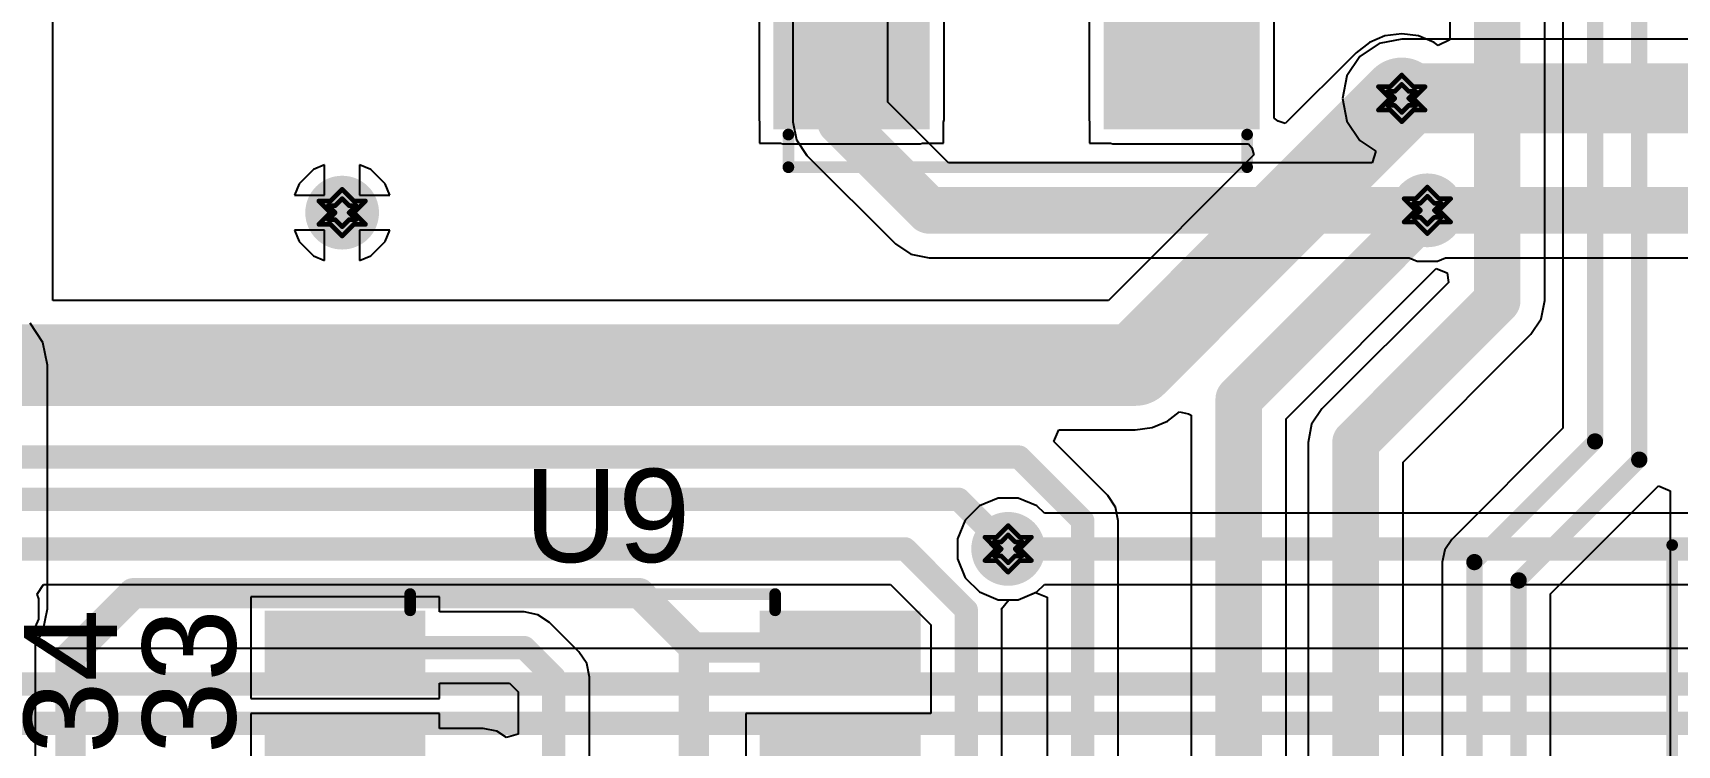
# Model space of a CAD drawing. Header units: inches. Extents: x -18 to 237, y -41 to 211.
# Drawn here: x 26.65 to 44.58, y 60.5 to 68.26 of the extents above; entities that cross this region are included whole.
import ezdxf

# ---------------------------------------------------------------- set-up
doc = ezdxf.new("R2010")
doc.units = ezdxf.units.IN
for name, color, linetype in [('Bottom Layer', 5, 'Continuous'), ('Bottom Solder', 6, 'Continuous'), ('Drill Drawing', 1, 'Continuous'), ('Top Layer', 1, 'Continuous'), ('Top Overlay', 2, 'Continuous'), ('Top Paste', 8, 'Continuous'), ('Top Solder', 216, 'Continuous'), ('Via Holes', 16, 'Continuous')]:
    doc.layers.add(name, color=color, linetype=linetype)
doc.styles.add('Arial', font='', dxfattribs={"height": 0.2})
doc.styles.get('Arial').set_extended_font_data('Arial')

# ---------------------------------------------------------------- blocks, each defined once
blk = doc.blocks.new('SOIC_8_27')
at = {"layer": 'Top Layer'}
for points in [[(-1.925, 2.205), (-1.925, 1.605), (-3.475, 1.605), (-3.475, 2.205)], [(3.475, 2.205), (3.475, 1.605), (1.925, 1.605), (1.925, 2.205)], [(-1.925, 0.935), (-1.925, 0.335), (-3.475, 0.335), (-3.475, 0.935)], [(3.475, 0.935), (3.475, 0.335), (1.925, 0.335), (1.925, 0.935)], [(-1.925, -0.335), (-1.925, -0.935), (-3.475, -0.935), (-3.475, -0.335)], [(3.475, -0.335), (3.475, -0.935), (1.925, -0.935), (1.925, -0.335)], [(-1.925, -1.605), (-1.925, -2.205), (-3.475, -2.205), (-3.475, -1.605)], [(3.475, -1.605), (3.475, -2.205), (1.925, -2.205), (1.925, -1.605)]]:
    blk.add_hatch(color=1, dxfattribs=at).paths.add_polyline_path(points)
at = {"layer": 'Top Overlay'}
blk.add_hatch(color=2, dxfattribs=at).paths.add_polyline_path([(-1.829, 1.574), (-1.499, 1.574), (-1.499, 2.235), (-1.829, 2.235)])
at = {"layer": 'Top Paste'}
for points in [[(-1.925, 2.205), (-1.925, 1.605), (-3.475, 1.605), (-3.475, 2.205)], [(3.475, 2.205), (3.475, 1.605), (1.925, 1.605), (1.925, 2.205)], [(-1.925, 0.935), (-1.925, 0.335), (-3.475, 0.335), (-3.475, 0.935)], [(3.475, 0.935), (3.475, 0.335), (1.925, 0.335), (1.925, 0.935)], [(-1.925, -0.335), (-1.925, -0.935), (-3.475, -0.935), (-3.475, -0.335)], [(3.475, -0.335), (3.475, -0.935), (1.925, -0.935), (1.925, -0.335)], [(-1.925, -1.605), (-1.925, -2.205), (-3.475, -2.205), (-3.475, -1.605)], [(3.475, -1.605), (3.475, -2.205), (1.925, -2.205), (1.925, -1.605)]]:
    blk.add_hatch(color=8, dxfattribs=at).paths.add_polyline_path(points)
at = {"layer": 'Top Solder'}
for points in [[(-1.823, 2.307), (-1.823, 1.503), (-3.577, 1.503), (-3.577, 2.307)], [(3.577, 2.307), (3.577, 1.503), (1.823, 1.503), (1.823, 2.307)], [(-1.823, 1.037), (-1.823, 0.233), (-3.577, 0.233), (-3.577, 1.037)], [(3.577, 1.037), (3.577, 0.233), (1.823, 0.233), (1.823, 1.037)], [(-1.823, -0.233), (-1.823, -1.037), (-3.577, -1.037), (-3.577, -0.233)], [(3.577, -0.233), (3.577, -1.037), (1.823, -1.037), (1.823, -0.233)], [(-1.823, -1.503), (-1.823, -2.307), (-3.577, -2.307), (-3.577, -1.503)], [(3.577, -1.503), (3.577, -2.307), (1.823, -2.307), (1.823, -1.503)]]:
    blk.add_hatch(color=216, dxfattribs=at).paths.add_polyline_path(points)
at = {"layer": 'Top Overlay', "const_width": 0.127}
for points in [[(1.991, 2.489), (-1.991, 2.489)], [(-1.991, 2.489), (-1.991, 2.311)], [(1.991, 2.489), (1.991, 2.311)], [(-3.759, 2.032), (-3.759, 1.778)], [(-3.632, 1.905), (-3.759, 2.032)], [(-3.632, 1.905), (-3.759, 1.778)], [(-1.991, -2.311), (-1.991, -2.489)], [(1.991, -2.311), (1.991, -2.489)], [(1.991, -2.489), (-1.991, -2.489)]]:
    blk.add_lwpolyline(points, dxfattribs=at)
at = {"layer": 'Top Overlay', "const_width": 0.0635}
for points in [[(-2.022, 2.489, 1), (-1.959, 2.489, 1)], [(-2.022, 2.489, 1), (-1.959, 2.489, 1)], [(1.959, 2.489, 1), (2.022, 2.489, 1)], [(1.959, 2.489, 1), (2.022, 2.489, 1)], [(-2.022, 2.311, 1), (-1.959, 2.311, 1)], [(1.959, 2.311, 1), (2.022, 2.311, 1)], [(-3.791, 2.032, 1), (-3.727, 2.032, 1)], [(-3.791, 2.032, 1), (-3.727, 2.032, 1)], [(-3.791, 1.778, 1), (-3.727, 1.778, 1)], [(-3.791, 1.778, 1), (-3.727, 1.778, 1)], [(-3.664, 1.905, 1), (-3.6, 1.905, 1)], [(-3.664, 1.905, 1), (-3.6, 1.905, 1)], [(-2.022, -2.311, 1), (-1.959, -2.311, 1)], [(1.959, -2.311, 1), (2.022, -2.311, 1)], [(-2.022, -2.489, 1), (-1.959, -2.489, 1)], [(-2.022, -2.489, 1), (-1.959, -2.489, 1)], [(1.959, -2.489, 1), (2.022, -2.489, 1)], [(1.959, -2.489, 1), (2.022, -2.489, 1)]]:
    blk.add_lwpolyline(points, format="xyb", close=True, dxfattribs=at)
blk = doc.blocks.new('NRS5024T2R2NMGJ_101')
at = {"layer": 'Top Layer'}
for points in [[(-2.55, 2), (-1.05, 2), (-1.05, -2), (-2.55, -2)], [(1.05, 2), (2.55, 2), (2.55, -2), (1.05, -2)]]:
    blk.add_hatch(color=1, dxfattribs=at).paths.add_polyline_path(points)
at = {"layer": 'Top Paste'}
for points in [[(-2.55, 2), (-1.05, 2), (-1.05, -2), (-2.55, -2)], [(1.05, 2), (2.55, 2), (2.55, -2), (1.05, -2)]]:
    blk.add_hatch(color=8, dxfattribs=at).paths.add_polyline_path(points)
at = {"layer": 'Top Solder'}
for points in [[(-2.652, 2.102), (-0.948, 2.102), (-0.948, -2.102), (-2.652, -2.102)], [(0.948, 2.102), (2.652, 2.102), (2.652, -2.102), (0.948, -2.102)]]:
    blk.add_hatch(color=216, dxfattribs=at).paths.add_polyline_path(points)
at = {"layer": 'Top Overlay', "const_width": 0.127}
for points in [[(-2.515, 2.515), (-2.515, 2.159)], [(2.489, 2.515), (-2.515, 2.515)], [(2.489, 2.515), (2.489, 2.159)], [(-2.515, -2.159), (-2.515, -2.515)], [(2.489, -2.159), (2.489, -2.515)], [(2.489, -2.515), (-2.515, -2.515)]]:
    blk.add_lwpolyline(points, dxfattribs=at)
at = {"layer": 'Top Overlay', "const_width": 0.0635}
for points in [[(-2.546, 2.515, 1), (-2.483, 2.515, 1)], [(-2.546, 2.515, 1), (-2.483, 2.515, 1)], [(2.457, 2.515, 1), (2.521, 2.515, 1)], [(2.457, 2.515, 1), (2.521, 2.515, 1)], [(-2.546, 2.159, 1), (-2.483, 2.159, 1)], [(2.457, 2.159, 1), (2.521, 2.159, 1)], [(-2.546, -2.159, 1), (-2.483, -2.159, 1)], [(2.457, -2.159, 1), (2.521, -2.159, 1)], [(-2.546, -2.515, 1), (-2.483, -2.515, 1)], [(-2.546, -2.515, 1), (-2.483, -2.515, 1)], [(2.457, -2.515, 1), (2.521, -2.515, 1)], [(2.457, -2.515, 1), (2.521, -2.515, 1)]]:
    blk.add_lwpolyline(points, format="xyb", close=True, dxfattribs=at)
blk = doc.blocks.new('91304_99_052R2_105')
at = {"layer": 'Top Overlay', "const_width": 0.127}
for points in [[(-15.011, -1.626), (-15.011, 4.597)], [(-15.011, 4.597), (-12.319, 4.597)]]:
    blk.add_lwpolyline(points, dxfattribs=at)
at = {"layer": 'Top Overlay', "const_width": 0.0635}
blk.add_lwpolyline([(-15.043, 4.597, 1), (-14.98, 4.597, 1)], format="xyb", close=True, dxfattribs=at)
blk.add_lwpolyline([(-15.043, 4.597, 1), (-14.98, 4.597, 1)], format="xyb", close=True, dxfattribs=at)

msp = doc.modelspace()

# ---------------------------------------------------------------- hatches: boundary and pattern name
at = {"layer": 'Bottom Layer'}
h = msp.add_hatch(color=5, dxfattribs=at)
edge = h.paths.add_edge_path()
edge.add_arc((41.58, 67.542), 0.3, 0, 360)
h = msp.add_hatch(color=5, dxfattribs=at)
edge = h.paths.add_edge_path()
edge.add_arc((30.023, 66.297), 0.3, 0, 360)
h = msp.add_hatch(color=5, dxfattribs=at)
edge = h.paths.add_edge_path()
edge.add_arc((41.859, 66.322), 0.3, 0, 360)
h = msp.add_hatch(color=5, dxfattribs=at)
edge = h.paths.add_edge_path()
edge.add_arc((37.287, 62.633), 0.3, 0, 360)
at = {"layer": 'Bottom Solder'}
h = msp.add_hatch(color=6, dxfattribs=at)
edge = h.paths.add_edge_path()
edge.add_arc((41.58, 67.542), 0.402, 0, 360)
h = msp.add_hatch(color=6, dxfattribs=at)
edge = h.paths.add_edge_path()
edge.add_arc((41.859, 66.322), 0.402, 0, 360)
h = msp.add_hatch(color=6, dxfattribs=at)
edge = h.paths.add_edge_path()
edge.add_arc((30.023, 66.297), 0.402, 0, 360)
h = msp.add_hatch(color=6, dxfattribs=at)
edge = h.paths.add_edge_path()
edge.add_arc((37.287, 62.633), 0.402, 0, 360)
at = {"layer": 'Top Layer'}
for points in [[(34.829, 67.307), (36.329, 67.307), (36.329, 74.117), (34.829, 74.117)], [(39.929, 74.117), (38.429, 74.117), (38.429, 67.307), (39.929, 67.307)]]:
    msp.add_hatch(color=1, dxfattribs=at).paths.add_polyline_path(points)
h = msp.add_hatch(color=1, dxfattribs=at)
edge = h.paths.add_edge_path()
edge.add_arc((41.58, 67.542), 0.3, 0, 360)
h = msp.add_hatch(color=1, dxfattribs=at)
edge = h.paths.add_edge_path()
edge.add_arc((30.023, 66.297), 0.3, 0, 360)
h = msp.add_hatch(color=1, dxfattribs=at)
edge = h.paths.add_edge_path()
edge.add_arc((41.859, 66.322), 0.3, 0, 360)
h = msp.add_hatch(color=1, dxfattribs=at)
edge = h.paths.add_edge_path()
edge.add_arc((37.287, 62.633), 0.3, 0, 360)
at = {"layer": 'Top Solder'}
h = msp.add_hatch(color=216, dxfattribs=at)
edge = h.paths.add_edge_path()
edge.add_arc((41.58, 67.542), 0.402, 0, 360)
h = msp.add_hatch(color=216, dxfattribs=at)
edge = h.paths.add_edge_path()
edge.add_arc((41.859, 66.322), 0.402, 0, 360)
h = msp.add_hatch(color=216, dxfattribs=at)
edge = h.paths.add_edge_path()
edge.add_arc((30.023, 66.297), 0.402, 0, 360)
h = msp.add_hatch(color=216, dxfattribs=at)
edge = h.paths.add_edge_path()
edge.add_arc((37.287, 62.633), 0.402, 0, 360)
at = {"layer": 'Via Holes'}
h = msp.add_hatch(color=7, dxfattribs=at)
edge = h.paths.add_edge_path()
edge.add_arc((41.58, 67.542), 0.15, 0, 360)
h = msp.add_hatch(color=7, dxfattribs=at)
edge = h.paths.add_edge_path()
edge.add_arc((30.023, 66.297), 0.15, 0, 360)
h = msp.add_hatch(color=7, dxfattribs=at)
edge = h.paths.add_edge_path()
edge.add_arc((41.859, 66.322), 0.15, 0, 360)
h = msp.add_hatch(color=7, dxfattribs=at)
edge = h.paths.add_edge_path()
edge.add_arc((37.287, 62.633), 0.15, 0, 360)

# ---------------------------------------------------------------- linework, layer by layer
at = {"layer": 'Bottom Layer'}
for p, q in [((35.976, 67.502), (35.976, 73.041)), ((34.94, 72.827), (34.94, 67.288)), ((41.58, 68.189), (41.332, 68.14)), ((49.094, 68.189), (41.58, 68.189)), ((41.122, 67.999), (40.982, 67.789)), ((41.332, 68.14), (41.122, 67.999)), ((40.982, 67.789), (40.932, 67.542)), ((36.638, 66.84), (35.976, 67.502)), ((40.932, 67.542), (40.982, 67.294)), ((34.94, 67.288), (34.98, 67.089)), ((40.982, 67.294), (41.122, 67.084)), ((34.98, 67.089), (35.092, 66.921)), ((41.122, 67.084), (41.296, 66.967)), ((35.092, 66.921), (36.057, 65.956)), ((41.296, 66.967), (41.258, 66.84)), ((29.709, 66.767), (29.553, 66.611)), ((29.832, 66.818), (29.709, 66.767)), ((29.832, 66.487), (29.832, 66.818)), ((30.337, 66.767), (30.213, 66.818)), ((30.213, 66.818), (30.213, 66.487)), ((30.492, 66.611), (30.337, 66.767)), ((41.258, 66.84), (36.638, 66.84)), ((29.553, 66.611), (29.502, 66.487)), ((30.544, 66.487), (30.492, 66.611)), ((29.502, 66.487), (29.832, 66.487)), ((30.213, 66.487), (30.544, 66.487)), ((29.832, 66.106), (29.502, 66.106)), ((29.502, 66.106), (29.553, 65.983)), ((29.832, 65.776), (29.832, 66.106)), ((30.544, 66.106), (30.213, 66.106)), ((30.213, 66.106), (30.213, 65.776)), ((30.492, 65.983), (30.544, 66.106)), ((29.553, 65.983), (29.709, 65.827)), ((29.709, 65.827), (29.832, 65.776)), ((30.213, 65.776), (30.337, 65.827)), ((30.337, 65.827), (30.492, 65.983)), ((36.057, 65.956), (36.225, 65.844)), ((36.225, 65.844), (36.424, 65.804)), ((36.424, 65.804), (41.662, 65.804)), ((41.662, 65.804), (41.749, 65.768)), ((41.749, 65.768), (41.969, 65.768)), ((41.969, 65.768), (42.056, 65.804)), ((42.056, 65.804), (47.944, 65.804)), ((26.76, 64.883), (26.62, 65.093)), ((26.809, 64.636), (26.76, 64.883)), ((26.809, 61.979), (26.809, 64.636)), ((37.177, 63.187), (36.973, 63.103)), ((37.397, 63.187), (37.177, 63.187)), ((37.601, 63.103), (37.397, 63.187)), ((36.818, 62.947), (36.733, 62.743)), ((36.973, 63.103), (36.818, 62.947)), ((37.682, 63.022), (37.601, 63.103)), ((49.937, 63.022), (37.682, 63.022)), ((36.733, 62.743), (36.733, 62.523)), ((36.733, 62.523), (36.818, 62.319)), ((36.818, 62.319), (36.973, 62.164)), ((37.601, 62.164), (37.682, 62.245)), ((37.682, 62.245), (49.776, 62.245)), ((36.973, 62.164), (37.177, 62.079)), ((37.177, 62.079), (37.397, 62.079)), ((37.397, 62.079), (37.601, 62.164)), ((26.76, 61.731), (26.809, 61.979)), ((26.713, 61.66), (26.76, 61.731)), ((26.772, 61.548), (26.713, 61.66)), ((49.406, 61.548), (26.772, 61.548))]:
    msp.add_line(p, q, dxfattribs=at)
for points, const_width in [([(35.458, 67.288), (35.458, 73.041)], 0.508), ([(41.58, 67.542), (49.741, 67.542)], 0.762), ([(35.458, 67.288), (36.424, 66.322)], 0.508), ([(36.424, 66.322), (41.859, 66.322)], 0.508), ([(41.859, 66.322), (48.141, 66.322)], 0.508), ([(37.287, 62.633), (49.937, 62.633)], 0.254), ([(21.231, 61.16), (49.406, 61.16)], 0.254), ([(22.02, 60.731), (48.699, 60.731)], 0.254)]:
    msp.add_lwpolyline(points, dxfattribs=dict(at, const_width=const_width))
for points, const_width in [([(41.389, 67.542, 1), (41.77, 67.542, 1)], 0.381), ([(35.331, 67.288, 1), (35.585, 67.288, 1)], 0.254), ([(35.331, 67.288, 1), (35.585, 67.288, 1)], 0.254), ([(36.297, 66.322, 1), (36.551, 66.322, 1)], 0.254), ([(36.297, 66.322, 1), (36.551, 66.322, 1)], 0.254), ([(41.732, 66.322, 1), (41.986, 66.322, 1)], 0.254), ([(41.732, 66.322, 1), (41.986, 66.322, 1)], 0.254), ([(37.224, 62.633, 1), (37.351, 62.633, 1)], 0.127)]:
    msp.add_lwpolyline(points, format="xyb", close=True, dxfattribs=dict(at, const_width=const_width))
at = {"layer": 'Drill Drawing', "const_width": 0.0508}
for points in [[(41.453, 67.669), (41.58, 67.796)], [(41.58, 67.796), (41.707, 67.669)], [(41.326, 67.669), (41.453, 67.542)], [(41.326, 67.669), (41.453, 67.669)], [(41.427, 67.618), (41.504, 67.542)], [(41.427, 67.618), (41.504, 67.618)], [(41.504, 67.618), (41.58, 67.694)], [(41.58, 67.694), (41.656, 67.618)], [(41.656, 67.618), (41.732, 67.618)], [(41.656, 67.542), (41.732, 67.618)], [(41.707, 67.669), (41.834, 67.669)], [(41.707, 67.542), (41.834, 67.669)], [(41.326, 67.415), (41.453, 67.542)], [(41.326, 67.415), (41.453, 67.415)], [(41.427, 67.465), (41.504, 67.542)], [(41.427, 67.465), (41.504, 67.465)], [(41.453, 67.415), (41.58, 67.288)], [(41.504, 67.465), (41.58, 67.389)], [(41.58, 67.389), (41.656, 67.465)], [(41.58, 67.288), (41.707, 67.415)], [(41.656, 67.542), (41.732, 67.465)], [(41.656, 67.465), (41.732, 67.465)], [(41.707, 67.542), (41.834, 67.415)], [(41.707, 67.415), (41.834, 67.415)], [(29.896, 66.424), (30.023, 66.551)], [(30.023, 66.551), (30.15, 66.424)], [(41.732, 66.449), (41.859, 66.576)], [(41.859, 66.576), (41.986, 66.449)], [(29.769, 66.424), (29.896, 66.297)], [(29.769, 66.424), (29.896, 66.424)], [(29.87, 66.373), (29.947, 66.297)], [(29.87, 66.373), (29.947, 66.373)], [(29.947, 66.373), (30.023, 66.449)], [(30.023, 66.449), (30.099, 66.373)], [(30.099, 66.373), (30.175, 66.373)], [(30.099, 66.297), (30.175, 66.373)], [(30.15, 66.424), (30.277, 66.424)], [(30.15, 66.297), (30.277, 66.424)], [(41.605, 66.449), (41.732, 66.322)], [(41.605, 66.449), (41.732, 66.449)], [(41.707, 66.399), (41.783, 66.322)], [(41.707, 66.399), (41.783, 66.399)], [(41.783, 66.399), (41.859, 66.475)], [(41.859, 66.475), (41.935, 66.399)], [(41.935, 66.399), (42.012, 66.399)], [(41.935, 66.322), (42.012, 66.399)], [(41.986, 66.449), (42.113, 66.449)], [(41.986, 66.322), (42.113, 66.449)], [(29.769, 66.17), (29.896, 66.297)], [(29.769, 66.17), (29.896, 66.17)], [(29.87, 66.221), (29.947, 66.297)], [(29.87, 66.221), (29.947, 66.221)], [(29.896, 66.17), (30.023, 66.043)], [(29.947, 66.221), (30.023, 66.145)], [(30.023, 66.145), (30.099, 66.221)], [(30.023, 66.043), (30.15, 66.17)], [(30.099, 66.297), (30.175, 66.221)], [(30.099, 66.221), (30.175, 66.221)], [(30.15, 66.297), (30.277, 66.17)], [(30.15, 66.17), (30.277, 66.17)], [(41.605, 66.195), (41.732, 66.322)], [(41.605, 66.195), (41.732, 66.195)], [(41.707, 66.246), (41.783, 66.322)], [(41.707, 66.246), (41.783, 66.246)], [(41.732, 66.195), (41.859, 66.068)], [(41.783, 66.246), (41.859, 66.17)], [(41.859, 66.17), (41.935, 66.246)], [(41.859, 66.068), (41.986, 66.195)], [(41.935, 66.322), (42.012, 66.246)], [(41.935, 66.246), (42.012, 66.246)], [(41.986, 66.322), (42.113, 66.195)], [(41.986, 66.195), (42.113, 66.195)], [(37.033, 62.76), (37.16, 62.633)], [(37.033, 62.76), (37.16, 62.76)], [(37.16, 62.76), (37.287, 62.887)], [(37.211, 62.709), (37.287, 62.786)], [(37.287, 62.887), (37.414, 62.76)], [(37.287, 62.786), (37.363, 62.709)], [(37.414, 62.76), (37.541, 62.76)], [(37.414, 62.633), (37.541, 62.76)], [(37.033, 62.506), (37.16, 62.633)], [(37.135, 62.709), (37.211, 62.633)], [(37.135, 62.709), (37.211, 62.709)], [(37.135, 62.557), (37.211, 62.633)], [(37.363, 62.709), (37.44, 62.709)], [(37.363, 62.633), (37.44, 62.709)], [(37.363, 62.633), (37.44, 62.557)], [(37.414, 62.633), (37.541, 62.506)], [(37.033, 62.506), (37.16, 62.506)], [(37.135, 62.557), (37.211, 62.557)], [(37.16, 62.506), (37.287, 62.379)], [(37.211, 62.557), (37.287, 62.481)], [(37.287, 62.481), (37.363, 62.557)], [(37.287, 62.379), (37.414, 62.506)], [(37.363, 62.557), (37.44, 62.557)], [(37.414, 62.506), (37.541, 62.506)]]:
    msp.add_lwpolyline(points, dxfattribs=at)
at = {"layer": 'Drill Drawing', "const_width": 0.0254}
for points in [[(41.567, 67.796, 1), (41.593, 67.796, 1)], [(41.567, 67.796, 1), (41.593, 67.796, 1)], [(41.313, 67.669, 1), (41.339, 67.669, 1)], [(41.313, 67.669, 1), (41.339, 67.669, 1)], [(41.415, 67.618, 1), (41.44, 67.618, 1)], [(41.415, 67.618, 1), (41.44, 67.618, 1)], [(41.44, 67.669, 1), (41.466, 67.669, 1)], [(41.44, 67.669, 1), (41.466, 67.669, 1)], [(41.491, 67.618, 1), (41.516, 67.618, 1)], [(41.491, 67.618, 1), (41.516, 67.618, 1)], [(41.567, 67.694, 1), (41.593, 67.694, 1)], [(41.567, 67.694, 1), (41.593, 67.694, 1)], [(41.643, 67.618, 1), (41.669, 67.618, 1)], [(41.643, 67.618, 1), (41.669, 67.618, 1)], [(41.694, 67.669, 1), (41.72, 67.669, 1)], [(41.694, 67.669, 1), (41.72, 67.669, 1)], [(41.72, 67.618, 1), (41.745, 67.618, 1)], [(41.72, 67.618, 1), (41.745, 67.618, 1)], [(41.821, 67.669, 1), (41.847, 67.669, 1)], [(41.821, 67.669, 1), (41.847, 67.669, 1)], [(41.313, 67.415, 1), (41.339, 67.415, 1)], [(41.313, 67.415, 1), (41.339, 67.415, 1)], [(41.415, 67.465, 1), (41.44, 67.465, 1)], [(41.415, 67.465, 1), (41.44, 67.465, 1)], [(41.44, 67.542, 1), (41.466, 67.542, 1)], [(41.44, 67.542, 1), (41.466, 67.542, 1)], [(41.44, 67.415, 1), (41.466, 67.415, 1)], [(41.44, 67.415, 1), (41.466, 67.415, 1)], [(41.491, 67.542, 1), (41.516, 67.542, 1)], [(41.491, 67.542, 1), (41.516, 67.542, 1)], [(41.491, 67.465, 1), (41.516, 67.465, 1)], [(41.491, 67.465, 1), (41.516, 67.465, 1)], [(41.643, 67.542, 1), (41.669, 67.542, 1)], [(41.643, 67.542, 1), (41.669, 67.542, 1)], [(41.643, 67.465, 1), (41.669, 67.465, 1)], [(41.643, 67.465, 1), (41.669, 67.465, 1)], [(41.694, 67.542, 1), (41.72, 67.542, 1)], [(41.694, 67.542, 1), (41.72, 67.542, 1)], [(41.694, 67.415, 1), (41.72, 67.415, 1)], [(41.694, 67.415, 1), (41.72, 67.415, 1)], [(41.72, 67.465, 1), (41.745, 67.465, 1)], [(41.72, 67.465, 1), (41.745, 67.465, 1)], [(41.821, 67.415, 1), (41.847, 67.415, 1)], [(41.821, 67.415, 1), (41.847, 67.415, 1)], [(41.567, 67.389, 1), (41.593, 67.389, 1)], [(41.567, 67.389, 1), (41.593, 67.389, 1)], [(41.567, 67.288, 1), (41.593, 67.288, 1)], [(41.567, 67.288, 1), (41.593, 67.288, 1)], [(30.01, 66.551, 1), (30.036, 66.551, 1)], [(30.01, 66.551, 1), (30.036, 66.551, 1)], [(41.847, 66.576, 1), (41.872, 66.576, 1)], [(41.847, 66.576, 1), (41.872, 66.576, 1)], [(29.756, 66.424, 1), (29.782, 66.424, 1)], [(29.756, 66.424, 1), (29.782, 66.424, 1)], [(29.858, 66.373, 1), (29.883, 66.373, 1)], [(29.858, 66.373, 1), (29.883, 66.373, 1)], [(29.883, 66.424, 1), (29.909, 66.424, 1)], [(29.883, 66.424, 1), (29.909, 66.424, 1)], [(29.934, 66.373, 1), (29.959, 66.373, 1)], [(29.934, 66.373, 1), (29.959, 66.373, 1)], [(30.01, 66.449, 1), (30.036, 66.449, 1)], [(30.01, 66.449, 1), (30.036, 66.449, 1)], [(30.086, 66.373, 1), (30.112, 66.373, 1)], [(30.086, 66.373, 1), (30.112, 66.373, 1)], [(30.137, 66.424, 1), (30.163, 66.424, 1)], [(30.137, 66.424, 1), (30.163, 66.424, 1)], [(30.163, 66.373, 1), (30.188, 66.373, 1)], [(30.163, 66.373, 1), (30.188, 66.373, 1)], [(30.264, 66.424, 1), (30.29, 66.424, 1)], [(30.264, 66.424, 1), (30.29, 66.424, 1)], [(41.593, 66.449, 1), (41.618, 66.449, 1)], [(41.593, 66.449, 1), (41.618, 66.449, 1)], [(41.694, 66.399, 1), (41.72, 66.399, 1)], [(41.694, 66.399, 1), (41.72, 66.399, 1)], [(41.72, 66.449, 1), (41.745, 66.449, 1)], [(41.72, 66.449, 1), (41.745, 66.449, 1)], [(41.77, 66.399, 1), (41.796, 66.399, 1)], [(41.77, 66.399, 1), (41.796, 66.399, 1)], [(41.847, 66.475, 1), (41.872, 66.475, 1)], [(41.847, 66.475, 1), (41.872, 66.475, 1)], [(41.923, 66.399, 1), (41.948, 66.399, 1)], [(41.923, 66.399, 1), (41.948, 66.399, 1)], [(41.974, 66.449, 1), (41.999, 66.449, 1)], [(41.974, 66.449, 1), (41.999, 66.449, 1)], [(41.999, 66.399, 1), (42.024, 66.399, 1)], [(41.999, 66.399, 1), (42.024, 66.399, 1)], [(42.101, 66.449, 1), (42.126, 66.449, 1)], [(42.101, 66.449, 1), (42.126, 66.449, 1)], [(29.756, 66.17, 1), (29.782, 66.17, 1)], [(29.756, 66.17, 1), (29.782, 66.17, 1)], [(29.858, 66.221, 1), (29.883, 66.221, 1)], [(29.858, 66.221, 1), (29.883, 66.221, 1)], [(29.883, 66.297, 1), (29.909, 66.297, 1)], [(29.883, 66.297, 1), (29.909, 66.297, 1)], [(29.883, 66.17, 1), (29.909, 66.17, 1)], [(29.883, 66.17, 1), (29.909, 66.17, 1)], [(29.934, 66.297, 1), (29.959, 66.297, 1)], [(29.934, 66.297, 1), (29.959, 66.297, 1)], [(29.934, 66.221, 1), (29.959, 66.221, 1)], [(29.934, 66.221, 1), (29.959, 66.221, 1)], [(30.086, 66.297, 1), (30.112, 66.297, 1)], [(30.086, 66.297, 1), (30.112, 66.297, 1)], [(30.086, 66.221, 1), (30.112, 66.221, 1)], [(30.086, 66.221, 1), (30.112, 66.221, 1)], [(30.137, 66.297, 1), (30.163, 66.297, 1)], [(30.137, 66.297, 1), (30.163, 66.297, 1)], [(30.137, 66.17, 1), (30.163, 66.17, 1)], [(30.137, 66.17, 1), (30.163, 66.17, 1)], [(30.163, 66.221, 1), (30.188, 66.221, 1)], [(30.163, 66.221, 1), (30.188, 66.221, 1)], [(30.264, 66.17, 1), (30.29, 66.17, 1)], [(30.264, 66.17, 1), (30.29, 66.17, 1)], [(41.593, 66.195, 1), (41.618, 66.195, 1)], [(41.593, 66.195, 1), (41.618, 66.195, 1)], [(41.694, 66.246, 1), (41.72, 66.246, 1)], [(41.694, 66.246, 1), (41.72, 66.246, 1)], [(41.72, 66.322, 1), (41.745, 66.322, 1)], [(41.72, 66.322, 1), (41.745, 66.322, 1)], [(41.72, 66.195, 1), (41.745, 66.195, 1)], [(41.72, 66.195, 1), (41.745, 66.195, 1)], [(41.77, 66.322, 1), (41.796, 66.322, 1)], [(41.77, 66.322, 1), (41.796, 66.322, 1)], [(41.77, 66.246, 1), (41.796, 66.246, 1)], [(41.77, 66.246, 1), (41.796, 66.246, 1)], [(41.847, 66.17, 1), (41.872, 66.17, 1)], [(41.847, 66.17, 1), (41.872, 66.17, 1)], [(41.923, 66.322, 1), (41.948, 66.322, 1)], [(41.923, 66.322, 1), (41.948, 66.322, 1)], [(41.923, 66.246, 1), (41.948, 66.246, 1)], [(41.923, 66.246, 1), (41.948, 66.246, 1)], [(41.974, 66.322, 1), (41.999, 66.322, 1)], [(41.974, 66.322, 1), (41.999, 66.322, 1)], [(41.974, 66.195, 1), (41.999, 66.195, 1)], [(41.974, 66.195, 1), (41.999, 66.195, 1)], [(41.999, 66.246, 1), (42.024, 66.246, 1)], [(41.999, 66.246, 1), (42.024, 66.246, 1)], [(42.101, 66.195, 1), (42.126, 66.195, 1)], [(42.101, 66.195, 1), (42.126, 66.195, 1)], [(30.01, 66.145, 1), (30.036, 66.145, 1)], [(30.01, 66.145, 1), (30.036, 66.145, 1)], [(30.01, 66.043, 1), (30.036, 66.043, 1)], [(30.01, 66.043, 1), (30.036, 66.043, 1)], [(41.847, 66.068, 1), (41.872, 66.068, 1)], [(41.847, 66.068, 1), (41.872, 66.068, 1)], [(37.021, 62.76, 1), (37.046, 62.76, 1)], [(37.021, 62.76, 1), (37.046, 62.76, 1)], [(37.148, 62.76, 1), (37.173, 62.76, 1)], [(37.148, 62.76, 1), (37.173, 62.76, 1)], [(37.275, 62.887, 1), (37.3, 62.887, 1)], [(37.275, 62.887, 1), (37.3, 62.887, 1)], [(37.275, 62.786, 1), (37.3, 62.786, 1)], [(37.275, 62.786, 1), (37.3, 62.786, 1)], [(37.402, 62.76, 1), (37.427, 62.76, 1)], [(37.402, 62.76, 1), (37.427, 62.76, 1)], [(37.529, 62.76, 1), (37.554, 62.76, 1)], [(37.529, 62.76, 1), (37.554, 62.76, 1)], [(37.122, 62.709, 1), (37.148, 62.709, 1)], [(37.122, 62.709, 1), (37.148, 62.709, 1)], [(37.148, 62.633, 1), (37.173, 62.633, 1)], [(37.148, 62.633, 1), (37.173, 62.633, 1)], [(37.198, 62.709, 1), (37.224, 62.709, 1)], [(37.198, 62.709, 1), (37.224, 62.709, 1)], [(37.198, 62.633, 1), (37.224, 62.633, 1)], [(37.198, 62.633, 1), (37.224, 62.633, 1)], [(37.351, 62.709, 1), (37.376, 62.709, 1)], [(37.351, 62.709, 1), (37.376, 62.709, 1)], [(37.351, 62.633, 1), (37.376, 62.633, 1)], [(37.351, 62.633, 1), (37.376, 62.633, 1)], [(37.402, 62.633, 1), (37.427, 62.633, 1)], [(37.402, 62.633, 1), (37.427, 62.633, 1)], [(37.427, 62.709, 1), (37.452, 62.709, 1)], [(37.427, 62.709, 1), (37.452, 62.709, 1)], [(37.021, 62.506, 1), (37.046, 62.506, 1)], [(37.021, 62.506, 1), (37.046, 62.506, 1)], [(37.122, 62.557, 1), (37.148, 62.557, 1)], [(37.122, 62.557, 1), (37.148, 62.557, 1)], [(37.148, 62.506, 1), (37.173, 62.506, 1)], [(37.148, 62.506, 1), (37.173, 62.506, 1)], [(37.198, 62.557, 1), (37.224, 62.557, 1)], [(37.198, 62.557, 1), (37.224, 62.557, 1)], [(37.275, 62.481, 1), (37.3, 62.481, 1)], [(37.275, 62.481, 1), (37.3, 62.481, 1)], [(37.351, 62.557, 1), (37.376, 62.557, 1)], [(37.351, 62.557, 1), (37.376, 62.557, 1)], [(37.402, 62.506, 1), (37.427, 62.506, 1)], [(37.402, 62.506, 1), (37.427, 62.506, 1)], [(37.427, 62.557, 1), (37.452, 62.557, 1)], [(37.427, 62.557, 1), (37.452, 62.557, 1)], [(37.529, 62.506, 1), (37.554, 62.506, 1)], [(37.529, 62.506, 1), (37.554, 62.506, 1)], [(37.275, 62.379, 1), (37.3, 62.379, 1)], [(37.275, 62.379, 1), (37.3, 62.379, 1)]]:
    msp.add_lwpolyline(points, format="xyb", close=True, dxfattribs=at)
at = {"layer": 'Top Layer'}
for p, q in [((40.188, 67.326), (40.188, 74.058)), ((42.103, 73.558), (42.103, 68.18)), ((43.139, 65.338), (43.139, 73.499)), ((43.338, 73.47), (43.338, 63.949)), ((34.57, 73.119), (34.57, 67.307)), ((36.588, 67.307), (36.588, 71.131)), ((38.17, 71.144), (38.17, 67.307)), ((26.867, 65.34), (26.867, 69.235)), ((41.228, 68.152), (41.082, 68.04)), ((41.397, 68.222), (41.228, 68.152)), ((41.58, 68.246), (41.397, 68.222)), ((41.762, 68.222), (41.58, 68.246)), ((41.932, 68.152), (41.762, 68.222)), ((41.976, 68.118), (41.932, 68.152)), ((42.103, 68.18), (41.976, 68.118)), ((41.082, 68.04), (40.309, 67.268)), ((34.57, 67.307), (34.575, 67.282)), ((34.575, 67.282), (34.575, 67.053)), ((36.583, 67.282), (36.588, 67.307)), ((36.583, 67.053), (36.583, 67.282)), ((38.17, 67.307), (38.175, 67.282)), ((38.175, 67.282), (38.175, 67.053)), ((40.232, 67.293), (40.188, 67.326)), ((40.309, 67.268), (40.232, 67.293)), ((34.575, 67.053), (34.804, 67.053)), ((34.804, 67.053), (34.829, 67.048)), ((34.829, 67.048), (36.329, 67.048)), ((36.329, 67.048), (36.354, 67.053)), ((36.354, 67.053), (36.583, 67.053)), ((38.175, 67.053), (38.404, 67.053)), ((39.968, 66.926), (38.382, 65.34)), ((38.404, 67.053), (38.429, 67.048)), ((38.429, 67.048), (39.91, 67.048)), ((39.91, 67.048), (39.943, 67.004)), ((39.943, 67.004), (39.968, 66.926)), ((29.709, 66.767), (29.553, 66.611)), ((29.832, 66.818), (29.709, 66.767)), ((29.832, 66.487), (29.832, 66.818)), ((30.337, 66.767), (30.213, 66.818)), ((30.213, 66.818), (30.213, 66.487)), ((30.492, 66.611), (30.337, 66.767)), ((29.553, 66.611), (29.502, 66.487)), ((30.544, 66.487), (30.492, 66.611)), ((29.502, 66.487), (29.832, 66.487)), ((30.213, 66.487), (30.544, 66.487)), ((29.832, 66.106), (29.502, 66.106)), ((29.502, 66.106), (29.553, 65.983)), ((29.832, 65.776), (29.832, 66.106)), ((30.544, 66.106), (30.213, 66.106)), ((30.213, 66.106), (30.213, 65.776)), ((30.492, 65.983), (30.544, 66.106)), ((29.553, 65.983), (29.709, 65.827)), ((29.709, 65.827), (29.832, 65.776)), ((30.213, 65.776), (30.337, 65.827)), ((30.337, 65.827), (30.492, 65.983)), ((40.32, 64.05), (41.957, 65.688)), ((41.957, 65.688), (42.076, 65.641)), ((42.076, 65.641), (42.088, 65.537)), ((42.088, 65.537), (40.71, 64.159)), ((38.382, 65.34), (26.867, 65.34)), ((43.1, 65.14), (43.139, 65.338)), ((43.139, 65.338), (43.139, 65.338)), ((42.987, 64.972), (43.1, 65.14)), ((41.594, 63.578), (42.987, 64.972)), ((38.856, 63.955), (39.026, 64.026)), ((39.026, 64.026), (39.157, 64.126)), ((39.157, 64.126), (39.255, 64.103)), ((39.255, 64.103), (39.284, 64.091)), ((39.284, 64.091), (39.284, 56.55)), ((40.32, 44.661), (40.32, 64.05)), ((40.71, 64.159), (40.597, 63.991)), ((37.785, 63.804), (37.838, 63.931)), ((37.838, 63.931), (38.674, 63.931)), ((38.674, 63.931), (38.856, 63.955)), ((40.597, 63.991), (40.558, 63.793)), ((43.338, 63.949), (42.125, 62.736)), ((38.375, 63.215), (37.785, 63.804)), ((40.558, 63.793), (40.558, 44.556)), ((41.594, 59.188), (41.594, 63.578)), ((43.204, 62.144), (44.38, 63.319)), ((44.38, 63.319), (44.507, 63.267)), ((38.459, 63.089), (38.375, 63.215)), ((44.507, 63.267), (44.507, 59.267)), ((38.488, 62.94), (38.459, 63.089)), ((38.488, 57.179), (38.488, 62.94)), ((42.049, 62.622), (42.022, 62.489)), ((42.125, 62.736), (42.049, 62.622)), ((42.022, 62.489), (42.022, 59.447)), ((26.695, 62.139), (26.766, 62.245)), ((26.766, 62.245), (36.002, 62.245)), ((36.002, 62.245), (36.442, 61.805)), ((26.716, 62.089), (26.695, 62.139)), ((26.716, 61.869), (26.716, 62.089)), ((31.084, 62.111), (29.026, 62.111)), ((29.026, 62.111), (29.026, 61.003)), ((31.084, 61.946), (31.084, 62.111)), ((37.215, 61.981), (37.296, 62.079)), ((37.296, 62.079), (37.397, 62.079)), ((37.397, 62.079), (37.585, 62.157)), ((37.585, 62.157), (37.712, 62.108)), ((37.712, 62.108), (37.712, 57.433)), ((43.204, 59.447), (43.204, 62.144)), ((32.01, 61.946), (31.084, 61.946)), ((32.159, 61.916), (32.01, 61.946)), ((32.285, 61.832), (32.159, 61.916)), ((37.218, 61.966), (37.215, 61.981)), ((37.218, 57.76), (37.218, 61.966)), ((26.68, 61.782), (26.716, 61.869)), ((26.68, 58.378), (26.68, 61.782)), ((32.606, 61.511), (32.285, 61.832)), ((36.442, 61.805), (36.442, 60.841)), ((32.69, 61.385), (32.606, 61.511)), ((32.72, 61.237), (32.69, 61.385)), ((31.084, 61.003), (31.084, 61.169)), ((31.084, 61.169), (31.849, 61.169)), ((31.849, 61.169), (31.943, 61.076)), ((32.72, 56.948), (32.72, 61.237)), ((29.026, 61.003), (31.084, 61.003)), ((31.943, 61.076), (31.943, 60.614)), ((31.084, 60.841), (29.026, 60.841)), ((29.026, 60.841), (29.026, 59.733)), ((31.084, 60.676), (31.084, 60.841)), ((36.442, 60.841), (34.426, 60.841)), ((34.426, 60.841), (34.426, 59.772)), ((31.561, 60.676), (31.084, 60.676)), ((31.71, 60.646), (31.561, 60.676)), ((31.816, 60.576), (31.71, 60.646)), ((31.943, 60.614), (31.816, 60.576))]:
    msp.add_line(p, q, dxfattribs=at)
for points, const_width in [([(44.171, 63.605), (44.171, 82.034)], 0.178), ([(43.688, 63.804), (43.688, 81.834)], 0.178), ([(42.621, 65.338), (42.621, 74.171)], 0.508), ([(38.674, 64.636), (41.58, 67.542)], 0.889), ([(39.802, 64.265), (41.859, 66.322)], 0.508), ([(41.076, 63.793), (42.621, 65.338)], 0.508), ([(26.162, 64.636), (38.674, 64.636)], 0.889), ([(39.802, 39.705), (39.802, 64.265)], 0.508), ([(41.076, 43.902), (41.076, 63.793)], 0.508), ([(42.372, 62.489), (43.688, 63.804)], 0.178), ([(25.27, 63.633), (37.407, 63.633)], 0.254), ([(37.407, 63.633), (38.1, 62.94)], 0.254), ([(42.855, 62.289), (44.171, 63.605)], 0.178), ([(25.557, 63.173), (36.748, 63.173)], 0.254), ([(36.748, 63.173), (37.287, 62.633)], 0.254), ([(38.1, 57.018), (38.1, 62.94)], 0.254), ([(25.799, 62.633), (36.163, 62.633)], 0.254), ([(36.163, 62.633), (36.83, 61.966)], 0.254), ([(42.372, 58.931), (42.372, 62.489)], 0.178), ([(27.061, 61.467), (27.744, 62.15)], 0.33), ([(27.744, 62.15), (33.266, 62.15)], 0.33), ([(33.266, 62.15), (33.858, 61.557)], 0.33), ([(42.855, 58.931), (42.855, 62.289)], 0.178), ([(36.83, 57.599), (36.83, 61.966)], 0.254), ([(33.858, 61.557), (35.455, 61.557)], 0.33), ([(33.858, 59.388), (33.858, 61.557)], 0.33), ([(27.061, 58.687), (27.061, 61.467)], 0.33), ([(30.055, 61.557), (32.01, 61.557)], 0.254), ([(32.01, 61.557), (32.331, 61.237)], 0.254), ([(32.331, 56.787), (32.331, 61.237)], 0.254)]:
    msp.add_lwpolyline(points, dxfattribs=dict(at, const_width=const_width))
for points, const_width in [([(41.358, 67.542, 1), (41.802, 67.542, 1)], 0.445), ([(41.732, 66.322, 1), (41.986, 66.322, 1)], 0.254), ([(42.494, 65.338, 1), (42.748, 65.338, 1)], 0.254), ([(42.494, 65.338, 1), (42.748, 65.338, 1)], 0.254), ([(38.452, 64.636, 1), (38.896, 64.636, 1)], 0.445), ([(38.452, 64.636, 1), (38.896, 64.636, 1)], 0.445), ([(39.675, 64.265, 1), (39.929, 64.265, 1)], 0.254), ([(39.675, 64.265, 1), (39.929, 64.265, 1)], 0.254), ([(40.949, 63.793, 1), (41.203, 63.793, 1)], 0.254), ([(40.949, 63.793, 1), (41.203, 63.793, 1)], 0.254), ([(43.644, 63.804, 1), (43.732, 63.804, 1)], 0.0889), ([(43.644, 63.804, 1), (43.732, 63.804, 1)], 0.0889), ([(37.343, 63.633, 1), (37.47, 63.633, 1)], 0.127), ([(37.343, 63.633, 1), (37.47, 63.633, 1)], 0.127), ([(44.126, 63.605, 1), (44.215, 63.605, 1)], 0.0889), ([(44.126, 63.605, 1), (44.215, 63.605, 1)], 0.0889), ([(36.684, 63.173, 1), (36.811, 63.173, 1)], 0.127), ([(36.684, 63.173, 1), (36.811, 63.173, 1)], 0.127), ([(38.037, 62.94, 1), (38.164, 62.94, 1)], 0.127), ([(38.037, 62.94, 1), (38.164, 62.94, 1)], 0.127), ([(36.099, 62.633, 1), (36.226, 62.633, 1)], 0.127), ([(36.099, 62.633, 1), (36.226, 62.633, 1)], 0.127), ([(37.224, 62.633, 1), (37.351, 62.633, 1)], 0.127), ([(42.328, 62.489, 1), (42.416, 62.489, 1)], 0.0889), ([(42.328, 62.489, 1), (42.416, 62.489, 1)], 0.0889), ([(27.661, 62.15, 1), (27.826, 62.15, 1)], 0.165), ([(27.661, 62.15, 1), (27.826, 62.15, 1)], 0.165), ([(33.184, 62.15, 1), (33.349, 62.15, 1)], 0.165), ([(33.184, 62.15, 1), (33.349, 62.15, 1)], 0.165), ([(42.81, 62.289, 1), (42.899, 62.289, 1)], 0.0889), ([(42.81, 62.289, 1), (42.899, 62.289, 1)], 0.0889), ([(36.767, 61.966, 1), (36.894, 61.966, 1)], 0.127), ([(36.767, 61.966, 1), (36.894, 61.966, 1)], 0.127), ([(33.776, 61.557, 1), (33.941, 61.557, 1)], 0.165), ([(33.776, 61.557, 1), (33.941, 61.557, 1)], 0.165), ([(33.776, 61.557, 1), (33.941, 61.557, 1)], 0.165), ([(35.372, 61.557, 1), (35.537, 61.557, 1)], 0.165), ([(26.978, 61.467, 1), (27.143, 61.467, 1)], 0.165), ([(26.978, 61.467, 1), (27.143, 61.467, 1)], 0.165), ([(29.991, 61.557, 1), (30.118, 61.557, 1)], 0.127), ([(31.947, 61.557, 1), (32.074, 61.557, 1)], 0.127), ([(31.947, 61.557, 1), (32.074, 61.557, 1)], 0.127), ([(32.268, 61.237, 1), (32.395, 61.237, 1)], 0.127), ([(32.268, 61.237, 1), (32.395, 61.237, 1)], 0.127)]:
    msp.add_lwpolyline(points, format="xyb", close=True, dxfattribs=dict(at, const_width=const_width))

# ---------------------------------------------------------------- block references
at = {"rotation": 180}
for name, p in [('NRS5024T2R2NMGJ_101', (37.379, 69.307)), ('SOIC_8_27', (32.755, 59.652))]:
    msp.add_blockref(name, p, dxfattribs=at)
msp.add_blockref('91304_99_052R2_105', (59.541, 58.078))

# ---------------------------------------------------------------- texts
at = {"layer": 'Top Overlay', "style": 'Arial'}
msp.add_text('U9', height=1.016, dxfattribs=at).set_placement((32.007, 62.489))
for s, p in [('C34', (27.568, 59.372)), ('C33', (28.861, 59.372))]:
    msp.add_text(s, height=1.016, rotation=90, dxfattribs=at).set_placement(p)

doc.saveas('drawing.dxf')
